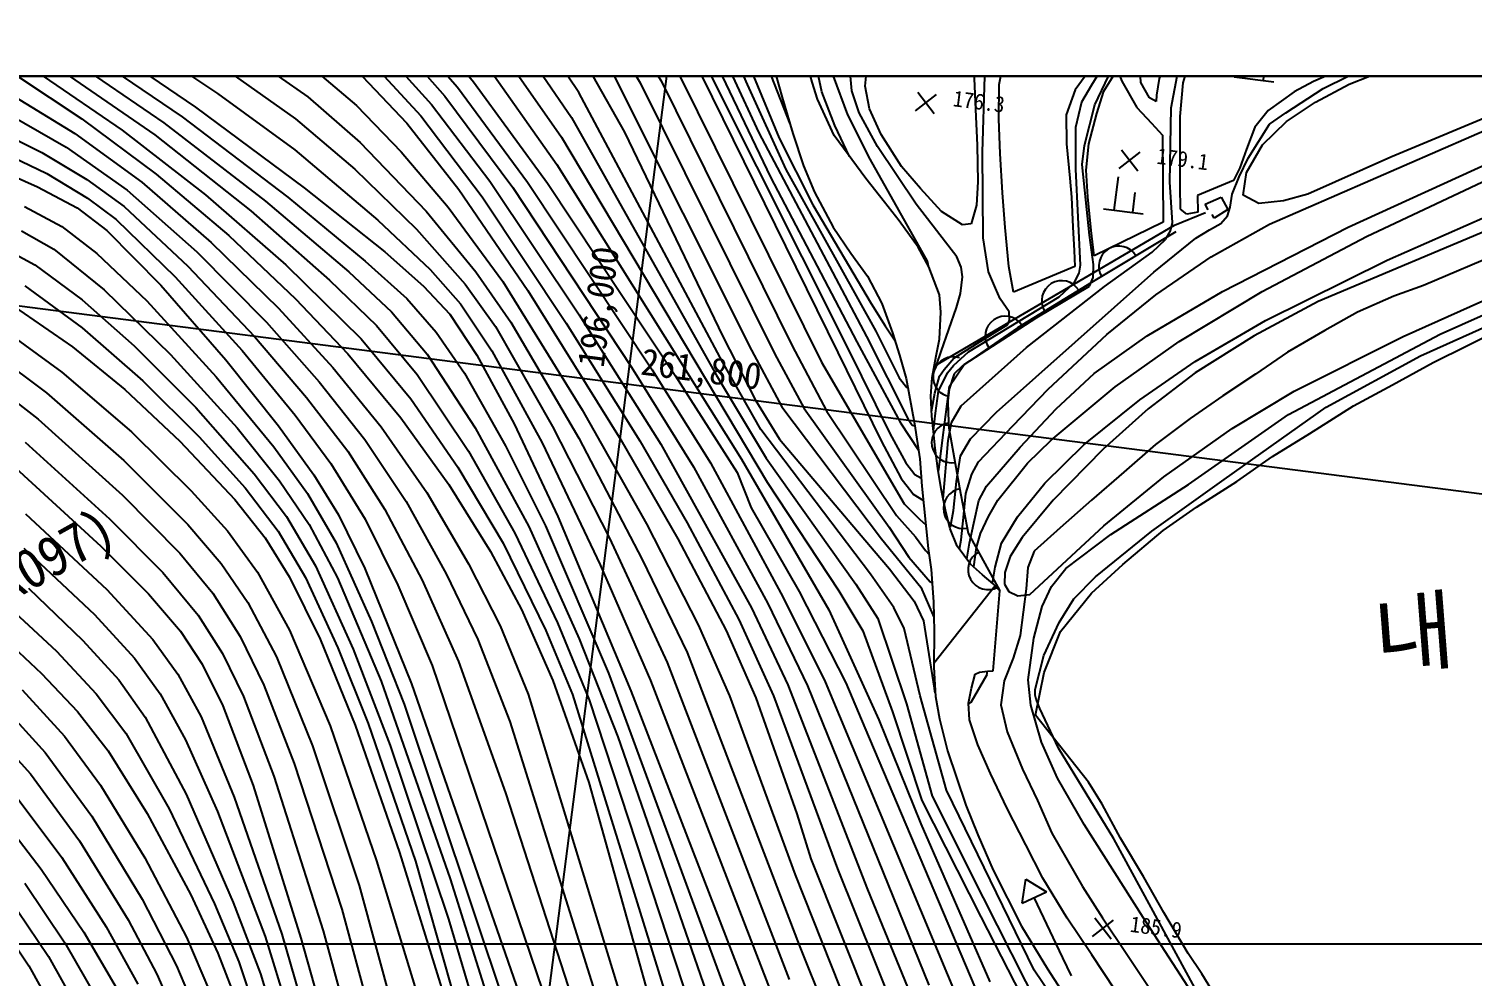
# Model space of a CAD drawing. Header units: millimetres. Extents: x 7782 to 8578, y 1103 to 1809.
# Drawn here: x 8126.9 to 8235, y 1483.8 to 1554.8 of the extents above; entities that cross this region are included whole.
import ezdxf
from ezdxf.xclip import XClip

# ---------------------------------------------------------------- set-up
doc = ezdxf.new("R2010")
doc.units = ezdxf.units.MM
doc.header["$LTSCALE"] = 10
doc.header["$MEASUREMENT"] = 0
doc.header["$XCLIPFRAME"] = 2
doc.layers.add('TX-PAPR', color=2, linetype='Continuous', plot=False)
doc.layers.add('TZ-BASE', color=253, linetype='Continuous')
doc.styles.add('HANA', font='GulimChe.ttf')
doc.styles.get("Standard").update_dxf_attribs({"font": 'GulimChe.ttf'})

# ---------------------------------------------------------------- blocks, each defined once
blk = doc.blocks.new('JD-DDH5JG73NG')
at = {"layer": 'TZ-BASE'}
for p, q in [((278.23, -178.37), (323.64, 175)), ((308.65, 93.54, 176), (316.81, 74.36, 176)), ((307.58, 92.6, 177), (317.69, 70.75, 177)), ((311.72, 92.3, 174), (320.02, 71.43, 174)), ((361.83, 63.69, 183), (410.24, 85.81, 183)), ((406.63, 86.32, 181.26), (365.02, 68.92, 181.26)), ((419.77, 83.47, 186), (359.59, 58.12, 186)), ((364.75, 61.22, 185), (416.57, 84.08, 185)), ((311.38, 82.47, 178), (318.57, 67.43, 178)), ((80, 81.21), (700, 1.54)), ((306.33, 81.52, 182), (310.36, 74.65, 182)), ((311.04, 81.1, 179), (324.31, 54.7, 179)), ((305, 80.76, 183), (308.81, 74.5, 183)), ((322.41, 73.82, 174), (320.86, 81.04, 174)), ((355.94, 63.92, 182), (392.94, 80.05, 182)), ((268.67, 79.31, 199), (277.15, 73.7, 199)), ((292.38, 79.23, 190), (296.32, 74.58, 190)), ((265.18, 78.27, 201), (274.49, 71.95, 201)), ((266.49, 78.77, 200), (275.49, 72.68, 200)), ((291.47, 78.38, 191), (295.12, 74.17, 191)), ((304.21, 73.78, 186), (301.08, 78.38, 186)), ((264.32, 77.51, 202), (273.12, 71.51, 202)), ((290.61, 77.52, 192), (294.16, 73.5, 192)), ((299.82, 77.51, 187), (303.66, 71.91, 187)), ((321.67, 74.54, 166.83), (320.99, 77.33, 166.83)), ((333.93, 77.43, 176.6), (333.81, 74.83, 176.6)), ((335.69, 74.37, 178.07), (336.21, 77.19, 178.07)), ((354.09, 74.85, 180.17), (354.41, 77.33, 180.17)), ((263.05, 75.71, 204), (269.99, 70.96, 204)), ((264.08, 76.36, 203), (272.44, 70.59, 203)), ((279.49, 76.54, 197), (283.91, 73.45, 197)), ((288.93, 75.75, 194), (292.36, 72.02, 194)), ((289.67, 76.73, 193), (293.16, 72.87, 193)), ((298.65, 76.53, 188), (302.9, 70.42, 188)), ((325.66, 74.25, 176.6), (325.87, 76.6, 176.6)), ((334.43, 69.31, 177), (334.65, 75.72, 177)), ((342.62, 74.35, 178), (343.74, 76.17, 178)), ((342.86, 72.85, 179), (344.27, 75.8, 179)), ((346.31, 74.51, 179.32), (346.14, 76.6, 179.32)), ((348.46, 76.58, 179.32), (347.66, 74.81, 179.32)), ((349.47, 74.5, 180.12), (350.05, 76.38, 180.12)), ((355.48, 74.67, 180.17), (355.67, 76.16, 180.17)), ((362.09, 75.86, 180.12), (359.23, 74.59, 180.12)), ((359.96, 74.06, 181), (363.84, 76.02, 181)), ((262.06, 75.06, 205), (266.98, 71.81, 205)), ((278.06, 75.29, 198), (282.97, 71.81, 198)), ((284.84, 75.1, 196), (287.56, 72.79, 196)), ((287.97, 75.01, 195), (291.32, 71.48, 195)), ((297.58, 75.42, 189), (302.56, 68.38, 189)), ((305.01, 75.44, 185), (307.63, 70.8, 185)), ((306.69, 75.3, 184), (317.14, 54.48, 184)), ((310.36, 74.65, 182), (320.15, 54.86, 182)), ((311.66, 75.24, 181), (322.38, 53.58, 181)), ((313.32, 75.19, 180), (323.6, 54.29, 180)), ((317.06, 75.56, 175), (319.22, 70.36, 175)), ((318.79, 75.67, 166.83), (319.44, 73.4, 166.83)), ((324.36, 72.09, 175), (323.13, 75.38, 175)), ((324.64, 73.9, 176), (324.53, 75.34, 176)), ((333.81, 74.83, 176.6), (333.92, 72.49, 176.6)), ((342.57, 75.63, 178.07), (341.38, 73.97, 178.07)), ((343.54, 73.86, 179.32), (344.53, 75.51, 179.32)), ((344.53, 75.51, 179.32), (344.88, 74.62, 179.32)), ((344.88, 74.62, 179.32), (346, 72.66, 179.32)), ((347.66, 74.81, 179.32), (347.47, 73.56, 179.32)), ((348.58, 72.63, 180), (349.05, 75.12, 180)), ((353.3, 74.95, 180.17), (356.27, 74.57, 180.17)), ((361.91, 74.39, 181.26), (364.75, 75.54, 181.26)), ((255.43, 73.56, 208), (263.99, 69.27, 208)), ((260.76, 74.17, 206), (266.46, 70.69, 206)), ((277.15, 73.7, 199), (282.93, 69.48, 199)), ((295.12, 74.17, 191), (300.37, 67.05, 191)), ((296.32, 74.58, 190), (301.85, 66.99, 190)), ((314.99, 53.56, 186), (304.21, 73.78, 186)), ((308.81, 74.5, 183), (318.87, 54.23, 183)), ((316.81, 74.36, 176), (319.72, 68, 176)), ((322.08, 73.27, 166.83), (321.67, 74.54, 166.83)), ((323.39, 71.3, 174), (322.41, 73.82, 174)), ((325.21, 72.26, 176), (324.64, 73.9, 176)), ((325.97, 72.54, 176.6), (325.66, 74.25, 176.6)), ((329.41, 72.39, 176.34), (330.99, 73.62, 176.34)), ((329.59, 73.8, 176.34), (330.81, 72.21, 176.34)), ((335.66, 71.78, 178.07), (335.69, 74.37, 178.07)), ((341.38, 73.97, 178.07), (340.7, 72.09, 178.07)), ((341.87, 73.07, 178), (342.62, 74.35, 178)), ((343, 72.19, 179.32), (343.54, 73.86, 179.32)), ((346.94, 73.38, 179.32), (346.31, 74.51, 179.32)), ((347.47, 73.56, 179.32), (347.46, 73.09, 179.32)), ((349.24, 71.98, 180.12), (349.47, 74.5, 180.12)), ((357.78, 73.81, 180.12), (355.83, 72.42, 180.12)), ((357.17, 72.26, 181), (359.96, 74.06, 181)), ((359.23, 74.59, 180.12), (357.78, 73.81, 180.12)), ((359.39, 73.05, 181.26), (361.91, 74.39, 181.26)), ((260.6, 72.65, 207), (265.81, 69.67, 207)), ((275.49, 72.68, 200), (283.63, 66.64, 200)), ((283.91, 73.45, 197), (287.82, 70.04, 197)), ((287.56, 72.79, 196), (290.89, 69.34, 196)), ((293.16, 72.87, 193), (297.53, 67.12, 193)), ((294.16, 73.5, 192), (299.26, 66.66, 192)), ((319.44, 73.4, 166.83), (320.23, 70.7, 166.83)), ((323.33, 70.56, 166.83), (322.08, 73.27, 166.83)), ((326.84, 70.63, 176.6), (325.97, 72.54, 176.6)), ((333.92, 72.49, 176.6), (334.04, 69.84, 176.6)), ((341.43, 71.17, 178), (341.87, 73.07, 178)), ((342.09, 69.8, 179), (342.86, 72.85, 179)), ((346, 72.66, 179.32), (347.1, 71.47, 179.32)), ((347.46, 73.09, 179.32), (346.94, 73.38, 179.32)), ((348.46, 67.05, 180), (348.58, 72.63, 180)), ((357.2, 71.61, 181.26), (359.39, 73.05, 181.26)), ((266.98, 71.81, 205), (272.55, 67.65, 205)), ((273.12, 71.51, 202), (280.73, 65.64, 202)), ((274.49, 71.95, 201), (282.4, 65.94, 201)), ((282.97, 71.81, 198), (287.43, 68.02, 198)), ((291.32, 71.48, 195), (295.22, 66.52, 195)), ((292.36, 72.02, 194), (296.96, 65.97, 194)), ((303.66, 71.91, 187), (314.5, 52.63, 187)), ((326.02, 68.79, 175), (324.36, 72.09, 175)), ((326.58, 69.73, 176), (325.21, 72.26, 176)), ((335.77, 69.2, 178.07), (335.66, 71.78, 178.07)), ((340.7, 72.09, 178.07), (340.73, 69.92, 178.07)), ((342.41, 69.92, 179.32), (343, 72.19, 179.32)), ((347.1, 71.47, 179.32), (347.92, 70.57, 179.32)), ((349.24, 69.66, 180.12), (349.24, 71.98, 180.12)), ((354.33, 68.85, 181), (355.93, 71.39, 181)), ((355.83, 72.42, 180.12), (354.85, 71.18, 180.12)), ((355.42, 69.86, 181.26), (357.2, 71.61, 181.26)), ((355.93, 71.39, 181), (357.17, 72.26, 181)), ((258.66, 70.44, 209), (264.35, 67.7, 209)), ((266.46, 70.69, 206), (271.47, 67.05, 206)), ((269.99, 70.96, 204), (276.24, 66.1, 204)), ((272.44, 70.59, 203), (279.64, 64.9, 203)), ((302.9, 70.42, 188), (318.31, 44.6, 188)), ((307.63, 70.8, 185), (314.98, 55.51, 185)), ((317.69, 70.75, 177), (325.74, 55.51, 177)), ((319.22, 70.36, 175), (321.73, 65.35, 175)), ((320.23, 70.7, 166.83), (321.03, 68.27, 166.83)), ((325.71, 67.33, 166.83), (323.33, 70.56, 166.83)), ((324.49, 68.98, 174), (323.39, 71.3, 174)), ((328.37, 68.24, 176.6), (326.84, 70.63, 176.6)), ((341.42, 68.03, 178), (341.43, 71.17, 178)), ((347.92, 70.57, 179.32), (347.96, 64.07, 179.32)), ((354.85, 71.18, 180.12), (354.21, 69.53, 180.12)), ((263.99, 69.27, 208), (267.36, 67.26, 208)), ((265.81, 69.67, 207), (270.38, 66.47, 207)), ((282.93, 69.48, 199), (289.14, 64.22, 199)), ((287.82, 70.04, 197), (292.77, 64.89, 197)), ((290.89, 69.34, 196), (294.42, 65.18, 196)), ((329.48, 65.42, 176), (326.58, 69.73, 176)), ((334.04, 69.84, 176.6), (334.1, 67.07, 176.6)), ((334.49, 62.88, 177), (334.43, 69.31, 177)), ((335.94, 66.27, 178.07), (335.77, 69.2, 178.07)), ((340.73, 69.92, 178.07), (340.97, 67.36, 178.07)), ((341.91, 68.37, 179), (342.09, 69.8, 179)), ((342.2, 67.95, 179.32), (342.41, 69.92, 179.32)), ((344.67, 68.09, 179.14), (346.25, 69.31, 179.14)), ((344.85, 69.49, 179.14), (346.07, 67.91, 179.14)), ((349.24, 66.74, 180.12), (349.24, 69.66, 180.12)), ((354.21, 69.53, 180.12), (353.71, 68.14, 180.12)), ((354.21, 67.78, 181.26), (355.42, 69.86, 181.26)), ((259.03, 68.76, 210), (263.65, 66.72, 210)), ((302.56, 68.38, 189), (316.39, 46.3, 189)), ((321.03, 68.27, 166.83), (321.86, 66.31, 166.83)), ((330.31, 61.14, 175), (326.02, 68.79, 175)), ((329.8, 66.58, 176.6), (328.37, 68.24, 176.6)), ((342.45, 63.09, 179), (341.91, 68.37, 179)), ((353.71, 68.14, 180.12), (353.25, 67.18, 180.12)), ((353.66, 67.46, 181), (354.33, 68.85, 181)), ((365.02, 68.92, 181.26), (358.8, 66.16, 181.26)), ((363.2, 63, 184), (374.27, 68.22, 184)), ((264.35, 67.7, 209), (267.4, 65.87, 209)), ((267.36, 67.26, 208), (270.15, 65.24, 208)), ((271.47, 67.05, 206), (276.66, 62.53, 206)), ((272.55, 67.65, 205), (277.98, 63.06, 205)), ((287.43, 68.02, 198), (292.04, 63.54, 198)), ((297.53, 67.12, 193), (304.24, 57.12, 193)), ((300.37, 67.05, 191), (309.7, 53, 191)), ((318.57, 67.43, 178), (325.03, 55.1, 178)), ((319.72, 68, 176), (326.45, 55.91, 176)), ((327.11, 65.57, 166.83), (325.71, 67.33, 166.83)), ((334.1, 67.07, 176.6), (333.98, 65.33, 176.6)), ((340.97, 67.36, 178.07), (341.1, 65.94, 178.07)), ((341.77, 60.83, 178), (341.42, 68.03, 178)), ((342.32, 65.95, 179.32), (342.2, 67.95, 179.32)), ((344.3, 64.97, 179.06), (344.62, 67.45, 179.06)), ((348.66, 64.03, 180), (348.46, 67.05, 180)), ((353.25, 67.18, 180.12), (350.54, 66.07, 180.12)), ((353.15, 66.15, 181), (353.66, 67.46, 181)), ((353.96, 66.09, 181.26), (354.21, 67.78, 181.26)), ((263.65, 66.72, 210), (266.62, 65.14, 210)), ((270.38, 66.47, 207), (275.58, 61.85, 207)), ((276.24, 66.1, 204), (282.25, 60.86, 204)), ((283.63, 66.64, 200), (289.67, 61.83, 200)), ((295.22, 66.52, 195), (300.39, 58.95, 195)), ((296.96, 65.97, 194), (303.26, 56.49, 194)), ((299.26, 66.66, 192), (308.16, 53.19, 192)), ((301.85, 66.99, 190), (311.43, 52.57, 190)), ((321.86, 66.31, 166.83), (323.26, 63.69, 166.83)), ((331.38, 64.86, 176.6), (329.8, 66.58, 176.6)), ((336.13, 63.66, 178.07), (335.94, 66.27, 178.07)), ((342.58, 63.43, 179.32), (342.32, 65.95, 179.32)), ((345.69, 64.79, 179.06), (345.88, 66.28, 179.06)), ((349.26, 65.03, 180.12), (349.24, 66.74, 180.12)), ((350.54, 66.07, 180.12), (350.58, 64.81, 180.12)), ((352.98, 65.19, 181), (353.15, 66.15, 181)), ((355.14, 65.46, 181.26), (353.96, 66.09, 181.26)), ((358.8, 66.16, 181.26), (356.98, 65.67, 181.26)), ((365.94, 55.49, 186), (389.6, 66.08, 186)), ((262.69, 65.24, 211), (265.48, 63.73, 211)), ((266.62, 65.14, 210), (268.84, 63.43, 210)), ((267.4, 65.87, 209), (269.55, 64.27, 209)), ((270.15, 65.24, 208), (274.92, 60.77, 208)), ((279.64, 64.9, 203), (285.52, 59.73, 203)), ((280.73, 65.64, 202), (286.97, 60.33, 202)), ((282.4, 65.94, 201), (288.21, 61.14, 201)), ((292.77, 64.89, 197), (296.49, 60.35, 197)), ((294.42, 65.18, 196), (298.51, 59.61, 196)), ((321.73, 65.35, 175), (326.09, 57.97, 175)), ((328.21, 64.16, 166.83), (327.11, 65.57, 166.83)), ((332.52, 61.46, 176), (329.48, 65.42, 176)), ((333.98, 65.33, 176.6), (333.58, 63.93, 176.6)), ((341.1, 65.94, 178.07), (341.21, 63.68, 178.07)), ((343.51, 65.07, 179.06), (346.48, 64.69, 179.06)), ((349.75, 64.66, 180.12), (349.26, 65.03, 180.12)), ((351.11, 65.41, 181.11), (352.32, 65.94, 181.11)), ((351.35, 64.98, 181.11), (351.11, 65.41, 181.11)), ((352.81, 65, 181.11), (351.8, 64.35, 181.11)), ((352.32, 65.94, 181.11), (352.81, 65, 181.11)), ((352.79, 64.53, 181), (352.98, 65.19, 181)), ((356.98, 65.67, 181.26), (355.14, 65.46, 181.26)), ((380.84, 65.03, 187.29), (367.48, 59.31, 187.29)), ((269.55, 64.27, 209), (273.98, 59.96, 209)), ((289.14, 64.22, 199), (293.06, 60.51, 199)), ((329.62, 62.18, 166.83), (328.21, 64.16, 166.83)), ((330.82, 53.27, 180.76), (348.82, 63.84, 180.76)), ((332.93, 63.85, 176.6), (331.38, 64.86, 176.6)), ((333.58, 63.93, 176.6), (332.93, 63.85, 176.6)), ((347.96, 64.07, 179.32), (342.8, 61.54, 179.32)), ((348.53, 63.41, 180), (348.66, 64.03, 180)), ((348.82, 63.84, 180.76), (351.14, 64.78, 180.76)), ((350.58, 64.81, 180.12), (349.75, 64.66, 180.12)), ((351.43, 63.48, 181), (352.28, 63.96, 181)), ((351.57, 61.46, 182), (355.94, 63.92, 182)), ((351.8, 64.35, 181.11), (351.63, 64.64, 181.11)), ((352.28, 63.96, 181), (352.79, 64.53, 181)), ((259.86, 62.82, 213), (263.46, 60.87, 213)), ((262.46, 63.41, 212), (264.89, 62.04, 212)), ((265.48, 63.73, 211), (268.09, 61.72, 211)), ((268.84, 63.43, 210), (272.89, 59.34, 210)), ((277.98, 63.06, 205), (282.98, 58.33, 205)), ((292.04, 63.54, 198), (295.68, 59.42, 198)), ((323.26, 63.69, 166.83), (324.57, 61.73, 166.83)), ((334.9, 60.34, 177), (334.49, 62.88, 177)), ((336.42, 60.73, 178.07), (336.13, 63.66, 178.07)), ((341.21, 63.68, 178.07), (341.3, 61.93, 178.07)), ((342.76, 60.9, 179), (342.45, 63.09, 179)), ((342.8, 61.54, 179.32), (342.58, 63.43, 179.32)), ((348.91, 63.33, 185.21), (342.61, 59.55, 185.21)), ((347.15, 61.82, 180), (348.15, 62.77, 180)), ((347.27, 60.31, 181), (350.42, 62.87, 181)), ((348.15, 62.77, 180), (348.53, 63.41, 180)), ((350.42, 62.87, 181), (351.43, 63.48, 181)), ((352.41, 58.86, 183), (361.83, 63.69, 183)), ((355.38, 58.88, 184), (363.2, 63, 184)), ((367.25, 54.04, 184), (386.82, 62.91, 184)), ((368.73, 55.68, 185), (386.76, 63.77, 185)), ((264.89, 62.04, 212), (268.65, 58.99, 212)), ((268.09, 61.72, 211), (271.85, 58.16, 211)), ((275.58, 61.85, 207), (280.81, 56.56, 207)), ((276.66, 62.53, 206), (281.7, 57.62, 206)), ((289.67, 61.83, 200), (292.58, 59.27, 200)), ((324.57, 61.73, 166.83), (325.83, 60.01, 166.83)), ((330.43, 60.71, 166.83), (329.62, 62.18, 166.83)), ((341.3, 61.93, 178.07), (341.36, 60.73, 178.07)), ((343.58, 59.25, 180), (347.15, 61.82, 180)), ((263.46, 60.87, 213), (266.99, 58.25, 213)), ((274.92, 60.77, 208), (279.9, 55.5, 208)), ((282.25, 60.86, 204), (287.89, 55.33, 204)), ((288.21, 61.14, 201), (291.32, 58.34, 201)), ((330.4, 60.77, 175), (330.31, 61.14, 175)), ((331.21, 58.62, 166.83), (330.43, 60.71, 166.83)), ((332.85, 60.7, 176), (332.52, 61.46, 176)), ((332.95, 59.96, 176), (332.85, 60.7, 176)), ((336.75, 58.83, 178.07), (336.42, 60.73, 178.07)), ((341.36, 60.73, 178.07), (336.75, 58.83, 178.07)), ((341.69, 60.25, 178), (341.77, 60.83, 178)), ((342.73, 59.92, 179), (342.76, 60.9, 179)), ((347.43, 58.63, 182), (351.57, 61.46, 182)), ((355.64, 56.69, 185), (364.75, 61.22, 185)), ((273.98, 59.96, 209), (278.98, 54.45, 209)), ((285.52, 59.73, 203), (289.05, 56.32, 203)), ((286.97, 60.33, 202), (290.16, 57.35, 202)), ((293.06, 60.51, 199), (295.33, 57.95, 199)), ((296.49, 60.35, 197), (299.12, 56.56, 197)), ((298.51, 59.61, 196), (304.46, 50, 196)), ((325.83, 60.01, 166.83), (326.91, 57.96, 166.83)), ((332.78, 58.71, 176), (332.95, 59.96, 176)), ((335.42, 59.13, 177), (334.9, 60.34, 177)), ((335.48, 49.84, 181), (347.27, 60.31, 181)), ((342.61, 59.55, 185.21), (337.05, 56.16, 185.21)), ((340.19, 58.48, 178), (341.31, 59.51, 178)), ((341.31, 59.51, 178), (341.69, 60.25, 178)), ((342.45, 59.27, 179), (342.73, 59.92, 179)), ((262.71, 59.29, 214), (267.01, 56.14, 214)), ((268.65, 58.99, 212), (273.62, 54.16, 212)), ((272.89, 59.34, 210), (277.77, 53.74, 210)), ((292.58, 59.27, 200), (294.53, 57.17, 200)), ((295.68, 59.42, 198), (297.95, 56.24, 198)), ((300.39, 58.95, 195), (307.34, 47.75, 195)), ((331.33, 57.31, 166.83), (331.21, 58.62, 166.83)), ((332.49, 57.66, 176), (332.78, 58.71, 176)), ((333.38, 54.35, 178), (340.19, 58.48, 178)), ((335.76, 58.33, 177), (335.42, 59.13, 177)), ((337.74, 54.67, 180), (343.58, 59.25, 180)), ((338.52, 56.93, 179), (342.45, 59.27, 179)), ((343.76, 55.64, 182), (347.43, 58.63, 182)), ((346.78, 55.54, 183), (352.41, 58.86, 183)), ((349.16, 55.13, 184), (355.38, 58.88, 184)), ((365.26, 58.51, 187.29), (362.53, 57.33, 187.29)), ((367.48, 59.31, 187.29), (365.26, 58.51, 187.29)), ((261.94, 57.72, 215), (266.28, 54.72, 215)), ((266.99, 58.25, 213), (270.9, 54.81, 213)), ((271.85, 58.16, 211), (277.05, 52.47, 211)), ((281.7, 57.62, 206), (285.79, 53.17, 206)), ((282.98, 58.33, 205), (286.89, 54.2, 205)), ((290.16, 57.35, 202), (292.85, 54.17, 202)), ((291.32, 58.34, 201), (293.52, 55.82, 201)), ((295.33, 57.95, 199), (297.68, 54.43, 199)), ((326.09, 57.97, 175), (327.16, 56.31, 175)), ((326.91, 57.96, 166.83), (327.71, 55.78, 166.83)), ((331.21, 55.31, 166.83), (331.33, 57.31, 166.83)), ((331.34, 54.38, 176), (332.49, 57.66, 176)), ((336.43, 57.35, 177), (335.76, 58.33, 177)), ((336.47, 56.71, 177), (336.43, 57.35, 177)), ((359.59, 58.12, 186), (354.78, 55.54, 186)), ((362.53, 57.33, 187.29), (360.09, 55.94, 187.29)), ((280.81, 56.56, 207), (284.75, 52.11, 207)), ((289.05, 56.32, 203), (292.1, 52.66, 203)), ((294.53, 57.17, 200), (296.57, 54.11, 200)), ((297.95, 56.24, 198), (302.24, 48.77, 198)), ((299.12, 56.56, 197), (304.2, 47.88, 197)), ((303.26, 56.49, 194), (308.78, 47.68, 194)), ((304.24, 57.12, 193), (310.34, 47.44, 193)), ((327.16, 56.31, 175), (327.9, 55.17, 175)), ((333.07, 53.41, 179), (338.52, 56.93, 179)), ((333.99, 54.96, 177), (336.34, 56.41, 177)), ((336.34, 56.41, 177), (336.47, 56.71, 177)), ((350.37, 53.63, 185), (355.64, 56.69, 185)), ((260.86, 56.19, 216), (265.49, 52.84, 216)), ((267.01, 56.14, 214), (271.55, 52.17, 214)), ((279.9, 55.5, 208), (283.8, 50.93, 208)), ((287.89, 55.33, 204), (291.61, 50.83, 204)), ((293.52, 55.82, 201), (295.65, 52.75, 201)), ((314.98, 55.51, 185), (317.44, 50.73, 185)), ((325.74, 55.51, 177), (328.88, 49.32, 177)), ((326.45, 55.91, 176), (328.19, 52.4, 176)), ((327.71, 55.78, 166.83), (328.23, 54.11, 166.83)), ((330.96, 54.05, 166.83), (331.21, 55.31, 166.83)), ((337.05, 56.16, 185.21), (332.94, 53.31, 185.21)), ((339.35, 51.55, 182), (343.76, 55.64, 182)), ((342.8, 52.72, 183), (346.78, 55.54, 183)), ((354.78, 55.54, 186), (350.38, 52.77, 186)), ((360.09, 55.94, 187.29), (357.28, 54.32, 187.29)), ((357.37, 49.65, 185), (368.73, 55.68, 185)), ((357.78, 51.4, 186), (365.94, 55.49, 186)), ((368.2, 53.55, 183.97), (373.35, 56.09, 183.97)), ((259.53, 54.87, 217), (264.34, 51.29, 217)), ((266.28, 54.72, 215), (270.2, 51.53, 215)), ((270.9, 54.81, 213), (275.51, 50.19, 213)), ((273.62, 54.16, 212), (278.6, 48.65, 212)), ((278.98, 54.45, 209), (282.95, 49.6, 209)), ((286.89, 54.2, 205), (290.86, 49.42, 205)), ((292.85, 54.17, 202), (296.43, 48.67, 202)), ((296.57, 54.11, 200), (299.37, 48.96, 200)), ((297.68, 54.43, 199), (301.45, 47.54, 199)), ((317.14, 54.48, 184), (319.41, 50.23, 184)), ((318.87, 54.23, 183), (321.08, 50.11, 183)), ((320.15, 54.86, 182), (322.78, 49.89, 182)), ((323.6, 54.29, 180), (326.86, 47.68, 180)), ((324.31, 54.7, 179), (327.5, 48.24, 179)), ((325.03, 55.1, 178), (328.29, 49.03, 178)), ((328.23, 54.11, 166.83), (328.72, 52.36, 166.83)), ((331.03, 53.43, 176), (331.34, 54.38, 176)), ((332.27, 53.32, 178), (333.38, 54.35, 178)), ((332.29, 53.87, 177), (333.99, 54.96, 177)), ((332.83, 50.31, 180), (337.74, 54.67, 180)), ((344.38, 51.72, 184), (349.16, 55.13, 184)), ((357.28, 54.32, 187.29), (354.88, 52.69, 187.29)), ((258.44, 53.4, 218), (263.7, 49.31, 218)), ((277.77, 53.74, 210), (281.71, 48.81, 210)), ((285.79, 53.17, 206), (289.4, 48.74, 206)), ((308.16, 53.19, 192), (312.79, 45.75, 192)), ((309.7, 53, 191), (314.06, 46.05, 191)), ((317.84, 48.54, 186), (314.99, 53.56, 186)), ((322.38, 53.58, 181), (328.57, 42.97, 181)), ((330.68, 52.44, 166.83), (330.96, 54.05, 166.83)), ((330.73, 52.61, 176), (331.03, 53.43, 176)), ((331.23, 52.52, 177), (331.58, 53.04, 177)), ((331.58, 53.04, 177), (332.29, 53.87, 177)), ((331.81, 52.79, 178), (332.27, 53.32, 178)), ((331.98, 51.79, 179), (333.07, 53.41, 179)), ((332.94, 53.31, 185.21), (332.32, 52.71, 185.21)), ((346.22, 50.76, 185), (350.37, 53.63, 185)), ((360.18, 50.2, 184), (367.25, 54.04, 184)), ((365.14, 51.88, 183.97), (368.2, 53.55, 183.97)), ((265.49, 52.84, 216), (270.71, 48.35, 216)), ((271.55, 52.17, 214), (275.77, 47.99, 214)), ((277.05, 52.47, 211), (281.35, 47.24, 211)), ((284.75, 52.11, 207), (288.18, 47.78, 207)), ((292.1, 52.66, 203), (295.93, 46.91, 203)), ((295.65, 52.75, 201), (298.72, 47.31, 201)), ((311.43, 52.57, 190), (316.06, 45.31, 190)), ((314.5, 52.63, 187), (318.24, 46.38, 187)), ((328.19, 52.4, 176), (328.77, 51.69, 176)), ((328.72, 52.36, 166.83), (329.35, 48.96, 166.83)), ((330.57, 51.02, 166.83), (330.68, 52.44, 166.83)), ((330.71, 52.58, 176), (330.73, 52.61, 176)), ((330.87, 51.26, 177), (331.23, 52.52, 177)), ((331.14, 51.4, 178), (331.81, 52.79, 178)), ((332.32, 52.71, 185.21), (331.94, 51.56, 185.21)), ((339.95, 50.07, 183), (342.8, 52.72, 183)), ((350.38, 52.77, 186), (346.86, 50.09, 186)), ((354.88, 52.69, 187.29), (352.44, 51.05, 187.29)), ((264.34, 51.29, 217), (270.12, 46.21, 217)), ((270.2, 51.53, 215), (274.33, 47.67, 215)), ((283.8, 50.93, 208), (286.89, 46.91, 208)), ((291.61, 50.83, 204), (295.13, 45.72, 204)), ((328.77, 51.69, 176), (328.85, 51.64, 176)), ((330.65, 49.53, 166.83), (330.57, 51.02, 166.83)), ((330.63, 49.89, 177), (330.87, 51.26, 177)), ((330.93, 49.76, 178), (331.14, 51.4, 178)), ((331.8, 50.44, 179), (331.98, 51.79, 179)), ((331.94, 51.56, 185.21), (331.85, 50.68, 185.21)), ((336.72, 48.82, 182), (339.35, 51.55, 182)), ((339.59, 47.74, 184), (344.38, 51.72, 184)), ((352.44, 51.05, 187.29), (349.99, 49.35, 187.29)), ((353.15, 48.6, 186), (357.78, 51.4, 186)), ((362.23, 50.3, 183.97), (365.14, 51.88, 183.97)), ((275.51, 50.19, 213), (279.88, 45.22, 213)), ((304.46, 50, 196), (309.26, 41.48, 196)), ((317.44, 50.73, 185), (319.24, 47.81, 185)), ((319.41, 50.23, 184), (326.88, 40.34, 184)), ((321.08, 50.11, 183), (327.45, 41.21, 183)), ((322.78, 49.89, 182), (328.01, 42.09, 182)), ((330.63, 49.87, 177), (330.63, 49.89, 177)), ((330.76, 48.46, 178), (330.93, 49.76, 178)), ((331.45, 47.74, 179), (331.8, 50.44, 179)), ((331.85, 50.68, 185.21), (331.86, 49.74, 185.21)), ((331.86, 49.74, 185.21), (331.93, 48.67, 185.21)), ((332.12, 49.05, 180), (332.83, 50.31, 180)), ((333.55, 47.83, 181), (335.48, 49.84, 181)), ((337.27, 47.2, 183), (339.95, 50.07, 183)), ((342.03, 47.38, 185), (346.22, 50.76, 185)), ((346.86, 50.09, 186), (343.49, 47.06, 186)), ((352.55, 44.79, 184), (360.18, 50.2, 184)), ((358.97, 48.24, 183.97), (362.23, 50.3, 183.97)), ((263.7, 49.31, 218), (270.02, 43.62, 218)), ((278.6, 48.65, 212), (281.79, 44.7, 212)), ((281.71, 48.81, 210), (284.36, 45.14, 210)), ((282.95, 49.6, 209), (285.64, 45.99, 209)), ((289.4, 48.74, 206), (292.82, 43.81, 206)), ((290.86, 49.42, 205), (294.46, 44.41, 205)), ((296.43, 48.67, 202), (300.45, 41.26, 202)), ((299.37, 48.96, 200), (302.64, 42.02, 200)), ((302.24, 48.77, 198), (306.5, 40.4, 198)), ((328.29, 49.03, 178), (329.65, 46.98, 178)), ((328.88, 49.32, 177), (329.17, 48.87, 177)), ((329.17, 48.87, 177), (329.37, 48.82, 177)), ((329.35, 48.96, 166.83), (329.75, 46.34, 166.83)), ((330.77, 48.39, 166.83), (330.65, 49.53, 166.83)), ((331.86, 47.72, 180), (332.12, 49.05, 180)), ((331.93, 48.67, 185.21), (332.72, 44.17, 185.21)), ((334.15, 46.12, 182), (336.72, 48.82, 182)), ((349.99, 49.35, 187.29), (347.41, 47.42, 187.29)), ((349.86, 44.41, 185), (357.37, 49.65, 185)), ((262.73, 47.59, 219), (269.05, 41.85, 219)), ((270.71, 48.35, 216), (275.17, 43.95, 216)), ((274.33, 47.67, 215), (278.43, 43.3, 215)), ((275.77, 47.99, 214), (279.2, 44.17, 214)), ((288.18, 47.78, 207), (291.27, 43.15, 207)), ((304.2, 47.88, 197), (308.95, 38.8, 197)), ((307.34, 47.75, 195), (311.63, 40.35, 195)), ((308.78, 47.68, 194), (312.33, 41.55, 194)), ((326.06, 37.7, 186), (317.84, 48.54, 186)), ((319.24, 47.81, 185), (326.32, 39.46, 185)), ((326.86, 47.68, 180), (328.34, 44.86, 180)), ((327.5, 48.24, 179), (328.69, 46.03, 179)), ((330.89, 47.14, 166.83), (330.77, 48.39, 166.83)), ((331.17, 45.52, 179), (331.45, 47.74, 179)), ((331.5, 43.32, 180), (331.86, 47.72, 180)), ((332.78, 46.56, 181), (333.55, 47.83, 181)), ((337.82, 46.01, 184), (339.59, 47.74, 184)), ((348.01, 44.98, 186), (353.15, 48.6, 186)), ((356.16, 46.52, 183.97), (358.97, 48.24, 183.97)), ((281.35, 47.24, 211), (283.87, 43.75, 211)), ((286.89, 46.91, 208), (289.68, 42.55, 208)), ((295.93, 46.91, 203), (299.42, 40.76, 203)), ((298.72, 47.31, 201), (301.7, 41.31, 201)), ((301.45, 47.54, 199), (305.79, 38.4, 199)), ((310.34, 47.44, 193), (317.13, 35.19, 193)), ((331.1, 45.62, 166.83), (330.89, 47.14, 166.83)), ((332.48, 44.64, 181), (332.78, 46.56, 181)), ((334.73, 44.29, 183), (337.27, 47.2, 183)), ((339.1, 44.52, 185), (342.03, 47.38, 185)), ((343.49, 47.06, 186), (339.74, 43.25, 186)), ((347.41, 47.42, 187.29), (345.03, 45.35, 187.29)), ((353.49, 44.63, 183.97), (356.16, 46.52, 183.97)), ((261.71, 45.93, 220), (268.41, 39.79, 220)), ((270.12, 46.21, 217), (274.92, 41.42, 217)), ((285.64, 45.99, 209), (288.2, 41.81, 209)), ((295.13, 45.72, 204), (298.53, 40.01, 204)), ((312.79, 45.75, 192), (318.37, 35.5, 192)), ((314.06, 46.05, 191), (319.52, 35.96, 191)), ((316.39, 46.3, 189), (322.94, 35.04, 189)), ((318.24, 46.38, 187), (324.96, 36.94, 187)), ((328.69, 46.03, 179), (329.36, 45.16, 179)), ((329.75, 46.34, 166.83), (329.9, 44.28, 166.83)), ((331.34, 44.1, 166.83), (331.1, 45.62, 166.83)), ((331.12, 45.45, 179), (331.17, 45.52, 179)), ((333.65, 45.2, 182), (334.15, 46.12, 182)), ((335.58, 43.25, 184), (337.82, 46.01, 184)), ((279.88, 45.22, 213), (282.3, 42.02, 213)), ((281.79, 44.7, 212), (284.01, 41.42, 212)), ((284.36, 45.14, 210), (286.2, 42.14, 210)), ((294.46, 44.41, 205), (297.58, 39.4, 205)), ((316.06, 45.31, 190), (317.11, 42.68, 190)), ((318.31, 44.6, 188), (323.68, 36.44, 188)), ((328.34, 44.86, 180), (329.14, 43.84, 180)), ((329.36, 45.16, 179), (329.82, 44.91, 179)), ((329.82, 44.91, 179), (329.86, 44.9, 179)), ((332.26, 42.48, 181), (332.48, 44.64, 181)), ((333.18, 43.73, 182), (333.65, 45.2, 182)), ((337.05, 42, 185), (339.1, 44.52, 185)), ((345.03, 45.35, 187.29), (342.6, 43.24, 187.29)), ((343.52, 41.31, 186), (348.01, 44.98, 186)), ((344.05, 40.66, 185), (349.86, 44.41, 185)), ((347.12, 40.93, 184), (352.55, 44.79, 184)), ((350.47, 42.73, 183.97), (353.49, 44.63, 183.97)), ((270.02, 43.62, 218), (274.32, 39.27, 218)), ((275.17, 43.95, 216), (277.89, 40.94, 216)), ((278.43, 43.3, 215), (280.71, 40.41, 215)), ((279.2, 44.17, 214), (281.69, 40.92, 214)), ((283.87, 43.75, 211), (286.02, 40.04, 211)), ((292.82, 43.81, 206), (295.95, 38.47, 206)), ((329.14, 43.84, 180), (329.25, 43.7, 180)), ((329.25, 43.7, 180), (330.01, 43.21, 180)), ((329.9, 44.28, 166.83), (330.37, 39.63, 166.83)), ((331.7, 42.37, 166.83), (331.34, 44.1, 166.83)), ((332.72, 44.17, 185.21), (333.36, 40.76, 185.21)), ((333.01, 41.94, 182), (333.18, 43.73, 182)), ((334.16, 43.22, 183), (334.73, 44.29, 183)), ((334.88, 42.03, 184), (335.58, 43.25, 184)), ((339.74, 43.25, 186), (337.41, 40.45, 186)), ((262.76, 42.23, 221), (268.85, 36.55, 221)), ((289.68, 42.55, 208), (292.47, 37.25, 208)), ((291.27, 43.15, 207), (294.27, 37.73, 207)), ((317.11, 42.68, 190), (320.7, 36.41, 190)), ((328.57, 42.97, 181), (329.71, 41.82, 181)), ((332.03, 41.09, 166.83), (331.7, 42.37, 166.83)), ((332.05, 41.25, 181), (332.26, 42.48, 181)), ((333.78, 41.52, 183), (334.16, 43.22, 183)), ((342.6, 43.24, 187.29), (340.25, 41.17, 187.29)), ((347.96, 40.97, 183.97), (350.47, 42.73, 183.97)), ((269.05, 41.85, 219), (273.05, 37.83, 219)), ((274.92, 41.42, 217), (277.42, 38.5, 217)), ((282.3, 42.02, 213), (284.47, 38.33, 213)), ((284.01, 41.42, 212), (286.12, 37.42, 212)), ((286.2, 42.14, 210), (288.18, 38.13, 210)), ((288.2, 41.81, 209), (290.64, 36.87, 209)), ((300.45, 41.26, 202), (304.24, 32.85, 202)), ((301.7, 41.31, 201), (306.42, 30.29, 201)), ((302.64, 42.02, 200), (308.1, 28.97, 200)), ((309.26, 41.48, 196), (313.15, 33.9, 196)), ((312.33, 41.55, 194), (316.2, 34.31, 194)), ((327.45, 41.21, 183), (328.91, 38.97, 183)), ((328.01, 42.09, 182), (329.43, 40.49, 182)), ((329.71, 41.82, 181), (330.2, 41.4, 181)), ((332, 41.2, 181), (332.05, 41.25, 181)), ((332.55, 39.79, 166.83), (332.03, 41.09, 166.83)), ((332.85, 40.27, 182), (333.01, 41.94, 182)), ((333.47, 40.03, 183), (333.78, 41.52, 183)), ((334.28, 40.74, 184), (334.88, 42.03, 184)), ((335.87, 40.02, 185), (337.05, 42, 185)), ((337.98, 36.18, 186), (343.52, 41.31, 186)), ((340.25, 41.17, 187.29), (338.32, 39.43, 187.29)), ((277.89, 40.94, 216), (280.14, 37.86, 216)), ((280.71, 40.41, 215), (282.53, 37.48, 215)), ((281.69, 40.92, 214), (283.73, 37.44, 214)), ((286.02, 40.04, 211), (288.67, 34.15, 211)), ((298.53, 40.01, 204), (301.72, 33.47, 204)), ((299.42, 40.76, 203), (302.6, 34.05, 203)), ((306.5, 40.4, 198), (310.82, 31.09, 198)), ((311.63, 40.35, 195), (315.24, 33.49, 195)), ((326.88, 40.34, 184), (329.82, 36.72, 184)), ((329.43, 40.49, 182), (330.18, 39.47, 182)), ((332.72, 39.56, 182), (332.85, 40.27, 182)), ((333.27, 38.83, 183), (333.47, 40.03, 183)), ((333.36, 40.76, 185.21), (335.75, 36.44, 185.21)), ((333.98, 39.69, 184), (334.28, 40.74, 184)), ((335.39, 38.23, 185), (335.87, 40.02, 185)), ((337.41, 40.45, 186), (336.52, 39.03, 186)), ((340.68, 38.12, 185), (344.05, 40.66, 185)), ((342.9, 37.51, 184), (347.12, 40.93, 184)), ((344.94, 38.42, 183.97), (347.96, 40.97, 183.97)), ((262.64, 39.64, 222), (267.93, 34.67, 222)), ((268.41, 39.79, 220), (271.98, 36.23, 220)), ((274.32, 39.27, 218), (276.78, 36.27, 218)), ((297.58, 39.4, 205), (299.91, 35.05, 205)), ((326.32, 39.46, 185), (327.47, 38.11, 185)), ((328.91, 38.97, 183), (330.53, 37.13, 183)), ((330.18, 39.47, 182), (330.44, 39.18, 182)), ((330.37, 39.63, 166.83), (330.6, 38.06, 166.83)), ((333.54, 38.46, 166.83), (332.55, 39.79, 166.83)), ((333.79, 38.24, 184), (333.98, 39.69, 184)), ((336.52, 39.03, 186), (336.1, 37.82, 186)), ((338.32, 39.43, 187.29), (337.83, 38.19, 187.29)), ((277.42, 38.5, 217), (279.42, 35.59, 217)), ((280.14, 37.86, 216), (282.54, 33.51, 216)), ((284.47, 38.33, 213), (287.31, 32.09, 213)), ((288.18, 38.13, 210), (291.67, 29.48, 210)), ((295.95, 38.47, 206), (298.3, 33.82, 206)), ((305.79, 38.4, 199), (309.58, 29.74, 199)), ((308.95, 38.8, 197), (312.31, 31.84, 197)), ((327.47, 38.11, 185), (329.31, 35.68, 185)), ((330.6, 38.06, 166.83), (330.76, 35.62, 166.83)), ((334.44, 37.65, 166.83), (333.54, 38.46, 166.83)), ((335.19, 37.02, 185), (335.39, 38.23, 185)), ((337.83, 38.19, 187.29), (337.72, 36.61, 187.29)), ((339.62, 36.77, 185), (340.68, 38.12, 185)), ((342.6, 36.28, 183.97), (344.94, 38.42, 183.97)), ((273.05, 37.83, 219), (275.7, 34.64, 219)), ((282.53, 37.48, 215), (284.83, 32.83, 215)), ((283.73, 37.44, 214), (286.16, 32.18, 214)), ((286.12, 37.42, 212), (289.39, 29.69, 212)), ((290.64, 36.87, 209), (293.21, 30.85, 209)), ((292.47, 37.25, 208), (295.2, 31.16, 208)), ((294.27, 37.73, 207), (296.63, 32.8, 207)), ((324.96, 36.94, 187), (326.61, 34.39, 187)), ((327.81, 35.2, 186), (326.06, 37.7, 186)), ((330.53, 37.13, 183), (330.67, 37.03, 183)), ((335.38, 36.83, 185.23), (330.79, 31.01, 185.23)), ((335.25, 36.97, 166.83), (334.44, 37.65, 166.83)), ((335.75, 36.44, 166.83), (335.25, 36.97, 166.83)), ((336.1, 37.82, 186), (336.09, 36.94, 186)), ((336.09, 36.94, 186), (336.4, 36.4, 186)), ((338.91, 35.28, 185), (339.62, 36.77, 185)), ((341.29, 35.85, 184), (342.9, 37.51, 184)), ((259.96, 36.67, 224), (265.07, 31.93, 224)), ((262.98, 36.64, 223), (267.06, 32.73, 223)), ((268.85, 36.55, 221), (272.3, 32.81, 221)), ((271.98, 36.23, 220), (274.36, 33.44, 220)), ((276.78, 36.27, 218), (278.83, 33.02, 218)), ((319.52, 35.96, 191), (322.65, 29.63, 191)), ((320.7, 36.41, 190), (324.2, 29.57, 190)), ((323.68, 36.44, 188), (325.48, 33.45, 188)), ((329.31, 35.68, 185), (330.02, 34.21, 185)), ((329.82, 36.72, 184), (330.79, 34.47, 184)), ((335.23, 30.45, 166.83), (335.75, 36.44, 166.83)), ((336.4, 36.4, 186), (337.08, 36.08, 186)), ((337.08, 36.08, 186), (337.98, 36.18, 186)), ((337.72, 36.61, 187.29), (337.26, 33.1, 187.29)), ((340.18, 34.07, 184), (341.29, 35.85, 184)), ((340.29, 33.41, 183.97), (342.6, 36.28, 183.97)), ((267.93, 34.67, 222), (270.92, 31.41, 222)), ((275.7, 34.64, 219), (277.51, 31.76, 219)), ((279.42, 35.59, 217), (281.57, 31.5, 217)), ((299.91, 35.05, 205), (302.26, 29.74, 205)), ((317.13, 35.19, 193), (319.86, 29.42, 193)), ((318.37, 35.5, 192), (321.34, 29.33, 192)), ((322.94, 35.04, 189), (326.67, 26.79, 189)), ((328.57, 33.64, 186), (327.81, 35.2, 186)), ((330.76, 35.62, 166.83), (330.82, 33.42, 166.83)), ((338.29, 32.91, 185), (338.91, 35.28, 185)), ((259.35, 34.57, 225), (263.96, 30.27, 225)), ((288.67, 34.15, 211), (291.12, 27.97, 211)), ((298.3, 33.82, 206), (300.42, 28.71, 206)), ((302.6, 34.05, 203), (304.98, 28.29, 203)), ((313.15, 33.9, 196), (315.5, 28.59, 196)), ((316.2, 34.31, 194), (318.79, 28.58, 194)), ((326.61, 34.39, 187), (328.74, 27.98, 187)), ((329.77, 28.58, 186), (328.57, 33.64, 186)), ((330.02, 34.21, 185), (330.81, 29.17, 185)), ((330.79, 34.47, 184), (330.79, 34.47, 184)), ((339.04, 31.6, 184), (340.18, 34.07, 184)), ((267.06, 32.73, 223), (269.74, 29.78, 223)), ((272.3, 32.81, 221), (274.17, 30.2, 221)), ((274.36, 33.44, 220), (275.99, 30.97, 220)), ((278.83, 33.02, 218), (280.61, 29.39, 218)), ((282.54, 33.51, 216), (285.57, 26.33, 216)), ((284.83, 32.83, 215), (287.44, 26.39, 215)), ((296.63, 32.8, 207), (299.03, 26.67, 207)), ((301.72, 33.47, 204), (303.72, 28.68, 204)), ((304.24, 32.85, 202), (307.12, 25.52, 202)), ((315.24, 33.49, 195), (317.46, 28.45, 195)), ((325.48, 33.45, 188), (327.7, 27.39, 188)), ((330.82, 33.42, 166.83), (330.79, 30.73, 166.83)), ((337.26, 33.1, 187.29), (336.74, 31.4, 187.29)), ((337.87, 29.79, 185), (338.29, 32.91, 185)), ((339.05, 30.34, 183.97), (340.29, 33.41, 183.97)), ((265.07, 31.93, 224), (268.06, 28.74, 224)), ((270.92, 31.41, 222), (272.84, 28.75, 222)), ((277.51, 31.76, 219), (279.09, 28.54, 219)), ((281.57, 31.5, 217), (284.26, 24.85, 217)), ((286.16, 32.18, 214), (288.43, 26.52, 214)), ((287.31, 32.09, 213), (290.08, 24.88, 213)), ((312.31, 31.84, 197), (320.7, 9.91, 197)), ((336.74, 31.4, 187.29), (336.07, 29.72, 187.29)), ((338.39, 29.06, 184), (339.04, 31.6, 184)), ((263.96, 30.27, 225), (266.65, 27.41, 225)), ((275.99, 30.97, 220), (277.55, 27.84, 220)), ((293.21, 30.85, 209), (313.69, -29.43, 209)), ((295.2, 31.16, 208), (298.72, 21.33, 208)), ((306.42, 30.29, 201), (323.56, -16.19, 201)), ((310.82, 31.09, 198), (319.96, 7.35, 198)), ((330.79, 30.73, 166.83), (330.92, 28.53, 166.83)), ((333.89, 30.21, 166.83), (334.22, 30.35, 166.83)), ((334.22, 30.35, 166.83), (334.81, 30.43, 166.83)), ((334.79, 30.19, 185), (334.79, 30.42, 185)), ((334.81, 30.43, 166.83), (335.23, 30.45, 166.83)), ((338.42, 27.15, 183.97), (339.05, 30.34, 183.97)), ((269.74, 29.78, 223), (271.71, 27, 223)), ((274.17, 30.2, 221), (275.91, 27.01, 221)), ((280.61, 29.39, 218), (282.89, 23.52, 218)), ((289.39, 29.69, 212), (294.56, 14.89, 212)), ((291.67, 29.48, 210), (321.39, -56.05, 210)), ((302.26, 29.74, 205), (304.95, 22.09, 205)), ((309.58, 29.74, 199), (320.47, 1.57, 199)), ((319.86, 29.42, 193), (325.82, 14.09, 193)), ((321.34, 29.33, 192), (330.43, 6.91, 192)), ((322.65, 29.63, 191), (333.61, 3.4, 191)), ((324.2, 29.57, 190), (325.63, 26.2, 190)), ((333.58, 28.11, 185), (334.79, 30.19, 185)), ((333.61, 29.17, 166.83), (333.89, 30.21, 166.83)), ((336.07, 29.72, 187.29), (335.81, 27.92, 187.29)), ((338.05, 27.88, 185), (337.87, 29.79, 185)), ((262.51, 29.03, 226), (265.68, 25.57, 226)), ((268.06, 28.74, 224), (270.27, 25.79, 224)), ((272.84, 28.75, 222), (274.73, 25.29, 222)), ((279.09, 28.54, 219), (281.36, 22.58, 219)), ((300.42, 28.71, 206), (315.16, -19.55, 206)), ((303.72, 28.68, 204), (318.13, -17.71, 204)), ((304.98, 28.29, 203), (319.72, -16.57, 203)), ((308.1, 28.97, 200), (325.86, -16.96, 200)), ((315.5, 28.59, 196), (320.4, 15.19, 196)), ((317.46, 28.45, 195), (320.54, 19.75, 195)), ((318.79, 28.58, 194), (323.57, 15.64, 194)), ((331.75, 21.52, 186), (329.77, 28.58, 186)), ((330.81, 29.17, 185), (330.84, 28.93, 185)), ((330.84, 28.93, 185), (330.9, 28.8, 185)), ((330.92, 28.53, 166.83), (331.22, 26.87, 166.83)), ((333.38, 28.05, 166.83), (333.61, 29.17, 166.83)), ((333.39, 27.96, 185), (333.58, 28.11, 185)), ((338.38, 28.65, 184), (338.39, 29.06, 184)), ((338.46, 28.35, 184), (338.38, 28.65, 184)), ((338.73, 27.65, 184), (338.46, 28.35, 184)), ((261.05, 27.83, 227), (264.24, 24.35, 227)), ((266.65, 27.41, 225), (268.94, 24.47, 225)), ((277.55, 27.84, 220), (279.8, 21.87, 220)), ((291.12, 27.97, 211), (312.17, -35.01, 211)), ((327.7, 27.39, 188), (329.9, 20.74, 188)), ((328.74, 27.98, 187), (330.67, 21.08, 187)), ((333.46, 26.78, 166.83), (333.38, 28.05, 166.83)), ((335.81, 27.92, 187.29), (336.28, 25.88, 187.29)), ((338.85, 25.13, 185), (338.05, 27.88, 185)), ((342.37, 22.13, 183.97), (338.42, 27.15, 183.97)), ((340.12, 24.67, 184), (338.73, 27.65, 184)), ((259.72, 26.51, 228), (263.13, 22.74, 228)), ((271.71, 27, 223), (274.78, 21.23, 223)), ((275.91, 27.01, 221), (278.4, 21, 221)), ((285.57, 26.33, 216), (289.05, 16.24, 216)), ((287.44, 26.39, 215), (290.76, 16.86, 215)), ((288.43, 26.52, 214), (291.97, 16.21, 214)), ((299.03, 26.67, 207), (313.53, -19.46, 207)), ((325.63, 26.2, 190), (335.38, 3.24, 190)), ((326.67, 26.79, 189), (329.83, 19.01, 189)), ((331.22, 26.87, 166.83), (331.83, 24.46, 166.83)), ((334.09, 24.93, 166.83), (333.46, 26.78, 166.83)), ((265.68, 25.57, 226), (268.37, 21.9, 226)), ((270.27, 25.79, 224), (273.52, 20.12, 224)), ((274.73, 25.29, 222), (277.13, 19.92, 222)), ((290.08, 24.88, 213), (294.45, 11.86, 213)), ((307.12, 25.52, 202), (321.39, -15.69, 202)), ((335.04, 22.77, 166.83), (334.09, 24.93, 166.83)), ((336.28, 25.88, 187.29), (337.43, 23.09, 187.29)), ((340.06, 22.42, 185), (338.85, 25.13, 185)), ((264.24, 24.35, 227), (267.73, 19.57, 227)), ((268.94, 24.47, 225), (271.88, 19.78, 225)), ((284.26, 24.85, 217), (287.76, 14.39, 217)), ((331.83, 24.46, 166.83), (333.2, 20.39, 166.83)), ((344.27, 17.89, 184), (340.12, 24.67, 184)), ((263.13, 22.74, 228), (266.8, 17.73, 228)), ((282.89, 23.52, 218), (286.44, 12.62, 218)), ((336.28, 20.15, 166.83), (335.04, 22.77, 166.83)), ((337.43, 23.09, 187.29), (338.57, 20.75, 187.29)), ((268.37, 21.9, 226), (271.69, 16.46, 226)), ((279.8, 21.87, 220), (283.37, 10.43, 220)), ((281.36, 22.58, 219), (285.05, 11, 219)), ((304.95, 22.09, 205), (315.11, -14.15, 205)), ((342.05, 18.95, 185), (340.06, 22.42, 185)), ((343.41, 20.47, 183.97), (342.37, 22.13, 183.97)), ((261.92, 21.25, 229), (265.48, 16.49, 229)), ((274.78, 21.23, 223), (278.32, 13.11, 223)), ((278.4, 21, 221), (281.97, 10.73, 221)), ((298.72, 21.33, 208), (312.47, -21.13, 208)), ((329.9, 20.74, 188), (334.31, 12.04, 188)), ((330.67, 21.08, 187), (334.49, 13.47, 187)), ((338.3, 8.04, 186), (331.75, 21.52, 186)), ((338.57, 20.75, 187.29), (339.64, 18.3, 187.29)), ((260.58, 19.96, 230), (263.92, 15.62, 230)), ((267.73, 19.57, 227), (271.49, 13.36, 227)), ((271.88, 19.78, 225), (275.14, 13.68, 225)), ((273.52, 20.12, 224), (276.91, 13.01, 224)), ((277.13, 19.92, 222), (280.7, 10.56, 222)), ((320.54, 19.75, 195), (321.58, 16.37, 195)), ((333.2, 20.39, 166.83), (334.08, 18.17, 166.83)), ((337.68, 17.43, 166.83), (336.28, 20.15, 166.83)), ((344.77, 17.94, 183.97), (343.41, 20.47, 183.97)), ((329.83, 19.01, 189), (334.99, 7.16, 189)), ((346.47, 11.98, 185), (342.05, 18.95, 185)), ((266.8, 17.73, 228), (270.44, 11.81, 228)), ((334.08, 18.17, 166.83), (335.24, 15.54, 166.83)), ((338.95, 14.94, 166.83), (337.68, 17.43, 166.83)), ((339.64, 18.3, 187.29), (341.92, 14.31, 187.29)), ((350.97, 5.56, 184), (344.27, 17.89, 184)), ((346.53, 15, 183.97), (344.77, 17.94, 183.97)), ((265.48, 16.49, 229), (268.81, 11.29, 229)), ((271.69, 16.46, 226), (274.82, 10.52, 226)), ((289.05, 16.24, 216), (291.92, 6.82, 216)), ((290.76, 16.86, 215), (294.04, 6.32, 215)), ((321.58, 16.37, 195), (328.79, -1.6, 195)), ((263.92, 15.62, 230), (267.12, 10.88, 230)), ((291.97, 16.21, 214), (305.39, -31.05, 214)), ((320.4, 15.19, 196), (325.11, 3.37, 196)), ((323.57, 15.64, 194), (329.32, 1.35, 194)), ((335.24, 15.54, 166.83), (337.37, 11.33, 166.83)), ((262.7, 14.55, 231), (265.71, 10.1, 231)), ((287.76, 14.39, 217), (301.24, -35.39, 217)), ((294.56, 14.89, 212), (308.79, -30.37, 212)), ((325.82, 14.09, 193), (330.87, 1.75, 193)), ((337.42, 13.06, 245), (337.68, 14.85, 245)), ((337.68, 14.85, 245), (339.23, 13.92, 245)), ((340.77, 11.95, 166.83), (338.95, 14.94, 166.83)), ((341.92, 14.31, 187.29), (343.42, 11.97, 187.29)), ((348.02, 12.35, 183.97), (346.53, 15, 183.97)), ((261.38, 13.65, 232), (264.47, 9.07, 232)), ((271.49, 13.36, 227), (274.07, 8.36, 227)), ((275.14, 13.68, 225), (277.17, 9.32, 225)), ((276.91, 13.01, 224), (278.74, 8.66, 224)), ((278.32, 13.11, 223), (280.36, 7.76, 223)), ((334.49, 13.47, 187), (338.89, 4.77, 187)), ((337.42, 13.06, 245), (339.23, 13.92, 245)), ((340.46, 8.97, 245), (338.32, 13.49, 245)), ((260.17, 12.61, 233), (263.02, 8.37, 233)), ((286.44, 12.62, 218), (299.86, -36.82, 218)), ((334.31, 12.04, 188), (342.56, -3.98, 188)), ((342.62, 9.19, 166.83), (340.77, 11.95, 166.83)), ((342.85, 11.97, 185.92), (344.07, 10.39, 185.92)), ((343.42, 11.97, 187.29), (345.26, 9.24, 187.29)), ((367.14, -19.83, 185), (346.47, 11.98, 185)), ((349.84, 9.3, 183.97), (348.02, 12.35, 183.97)), ((267.12, 10.88, 230), (269.54, 6.75, 230)), ((268.81, 11.29, 229), (271.18, 7, 229)), ((270.44, 11.81, 228), (272.6, 7.74, 228)), ((285.05, 11, 219), (309.73, -79.12, 219)), ((294.45, 11.86, 213), (306.74, -29.56, 213)), ((337.37, 11.33, 166.83), (339.3, 8.14, 166.83)), ((342.67, 10.57, 185.92), (344.25, 11.79, 185.92)), ((700, 10), (80, 10)), ((265.71, 10.1, 231), (268.13, 5.87, 231)), ((274.82, 10.52, 226), (277.25, 4.83, 226)), ((280.7, 10.56, 222), (283.72, 0.76, 222)), ((281.97, 10.73, 221), (287.73, -9.35, 221)), ((283.37, 10.43, 220), (289.55, -11.43, 220)), ((320.7, 9.91, 197), (325.12, -0.97, 197)), ((264.47, 9.07, 232), (266.73, 5.03, 232)), ((277.17, 9.32, 225), (278.94, 4.72, 225)), ((278.74, 8.66, 224), (280.91, 2.19, 224)), ((341.1, 7.62, 245), (340.46, 8.97, 245)), ((344.38, 6.54, 166.83), (342.62, 9.19, 166.83)), ((345.26, 9.24, 187.29), (347, 6.63, 187.29)), ((350.86, 7.77, 183.97), (349.84, 9.3, 183.97)), ((263.02, 8.37, 233), (265.28, 4.29, 233)), ((272.6, 7.74, 228), (274.6, 3.18, 228)), ((274.07, 8.36, 227), (276.07, 3.63, 227)), ((280.36, 7.76, 223), (283.03, -1.01, 223)), ((357.25, -19.67, 186), (338.3, 8.04, 186)), ((339.3, 8.14, 166.83), (340.59, 6.16, 166.83)), ((352.62, 4.94, 183.97), (350.86, 7.77, 183.97))]:
    blk.add_line(p, q, dxfattribs=at)
for centre, start, end in [((344.65, 60.77, 185.21), 30.9829, 210.9829), ((344.65, 60.77, 185.21), 30.9829, 210.9829), ((340.37, 58.18, 185.21), 31.3758, 211.3758), ((340.37, 58.18, 185.21), 31.3758, 211.3758), ((336.14, 55.52, 185.21), 34.7176, 214.7176), ((336.14, 55.52, 185.21), 34.7176, 214.7176), ((332.24, 52.47, 185.21), 71.6844, 251.6844), ((332.24, 52.47, 185.21), 71.6844, 251.6844), ((332.13, 47.54, 185.21), 99.8587, 279.8587), ((332.13, 47.54, 185.21), 99.8587, 279.8587), ((333.01, 42.62, 185.21), 100.6743, 280.6743), ((333.01, 42.62, 185.21), 100.6743, 280.6743), ((334.86, 38.04, 185.21), 118.9389, 298.9389), ((334.86, 38.04, 185.21), 118.9389, 298.9389)]:
    blk.add_arc(centre, 1.5, start, end, dxfattribs=at)
at = {"layer": 'TZ-BASE', "style": 'HANA'}
for s, height, rotation, p in [('176.3', 1.2, 352.6776, (332.18, 72.75, 176.34)), ('179.1', 1.2, 352.6776, (347.44, 68.44, 179.14)), ('196,000', 2, 82.6776, (306.06, 53.11)), ('261,800', 2, 352.6776, (308.77, 52.66)), ('내 동 방 지', 4.8, 4.4715, (363.95, 30.75)), ('185.9', 1.2, 352.6776, (345.44, 10.92, 185.92))]:
    blk.add_text(s, height=height, rotation=rotation, dxfattribs=at).set_placement(p)

msp = doc.modelspace()

# ---------------------------------------------------------------- linework, layer by layer
at = {"layer": 'TX-PAPR', "flags": 128}
msp.add_lwpolyline([(8563.9, 1551.23), (8563.9, 1401.23), (7863.9, 1401.23), (7863.9, 1551.23)], close=True, dxfattribs=at)

# ---------------------------------------------------------------- block references
at = {"layer": 'TZ-BASE'}
ref = msp.add_blockref('JD-DDH5JG73NG', (7863.9, 1476.23), dxfattribs=at)
XClip(ref).set_block_clipping_path([(-0.0000000003, -75.0000000032), (700.0000000004, 75)])

# ---------------------------------------------------------------- texts
msp.add_text('(KPR317K097)', height=3, rotation=29.2387, dxfattribs=at).set_placement((8113.39, 1505.04))

doc.saveas('drawing.dxf')
